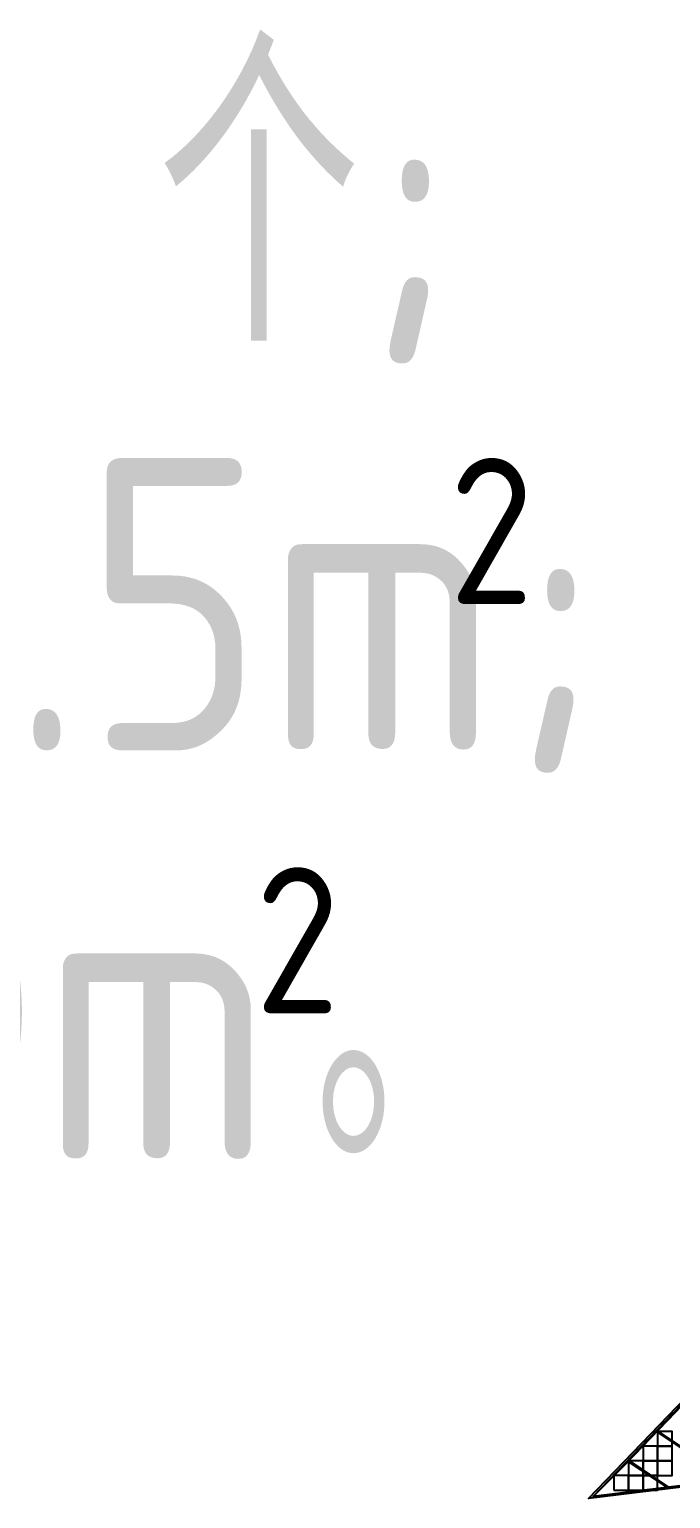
# Model space of a CAD drawing. Extents: x -31693 to 132909863, y -42052423 to 151957.
# Drawn here: x 80555 to 102488, y 6923 to 57178 of the extents above; entities that cross this region are included whole.
import ezdxf

# ---------------------------------------------------------------- set-up
doc = ezdxf.new("R2010")
doc.units = 0
doc.header["$LTSCALE"] = 1000
doc.header["$MEASUREMENT"] = 0
for name, color, linetype in [('500浮箱', 162, 'Continuous'), ('A-G-VISIBLE', 9, 'Continuous'), ('PUB_TEXT', 7, 'Continuous'), ('主龙骨', 4, 'Continuous'), ('边梁（14a槽钢', 3, 'Continuous')]:
    doc.layers.add(name, color=color, linetype=linetype)
doc.styles.get("Standard").update_dxf_attribs({"font": 'gbenor.shx', "bigfont": 'gbcbig.shx'})

# ---------------------------------------------------------------- blocks, each defined once
blk = doc.blocks.new('dasd')
at = {"layer": 'A-G-VISIBLE', "linetype": 'Continuous', "elevation": 0.95, "flags": 128}
blk.add_lwpolyline([(-132794.074, 42059.037), (-132780.745, 42060.67)], dxfattribs=at)
at = {"layer": 'A-G-VISIBLE', "linetype": 'Continuous'}
blk.add_arc((-132879.454, 42145.346), 121.404, 314.68966, 338.95615, dxfattribs=at)

msp = doc.modelspace()

# ---------------------------------------------------------------- linework, layer by layer
at = {"layer": '500浮箱', "elevation": 2850}
for points in [[(102045, 8716), (102545, 8716), (102545, 9216), (102045, 9216)], [(101545, 8216), (102045, 8216), (102045, 8716), (101545, 8716)], [(102045, 8216), (102545, 8216), (102545, 8716), (102045, 8716)], [(101045, 7716), (101545, 7716), (101545, 8216), (101045, 8216)], [(101545, 7716), (102045, 7716), (102045, 8216), (101545, 8216)], [(102045, 7716), (102545, 7716), (102545, 8216), (102045, 8216)], [(100545, 7216), (101045, 7216), (101045, 7716), (100545, 7716)], [(101045, 7216), (101545, 7216), (101545, 7716), (101045, 7716)], [(101545, 7216), (102045, 7216), (102045, 7716), (101545, 7716)]]:
    msp.add_lwpolyline(points, close=True, dxfattribs=at)
at = {"layer": '主龙骨', "elevation": 2850}
for points in [[(104541, 7577), (102057, 9234), (102033, 9198), (104476, 7569)], [(102432, 7319), (101059, 8234), (101035, 8198), (102366, 7311)]]:
    msp.add_lwpolyline(points, dxfattribs=at)
at = {"layer": '边梁（14a槽钢', "elevation": 2850}
for points in [[(113195, 8579), (99681, 6923), (103917, 11323)], [(113166, 8634), (99836, 7001), (103959, 11284)]]:
    msp.add_lwpolyline(points, dxfattribs=at)

# ---------------------------------------------------------------- block references
at = {"xscale": 1000, "yscale": 1000, "zscale": 1000}
msp.add_blockref('dasd', (132893911, -42052037, 2850), dxfattribs=at)

# ---------------------------------------------------------------- texts
at = {"layer": 'PUB_TEXT'}
for s, height, p in [('个', 9645, (84936, 46518)), (';', 10000, (91957, 46518)), ('2366.5m', 10000, (55740, 32518)), ('2', 5000, (94907, 37518)), (';', 10000, (96930, 32518)), ('2490m', 10000, (56574, 18518)), ('2', 5000, (88270, 23518)), ('。', 9645, (90292, 18518))]:
    msp.add_text(s, height=height, dxfattribs=at).set_placement(p)

doc.saveas('drawing.dxf')
